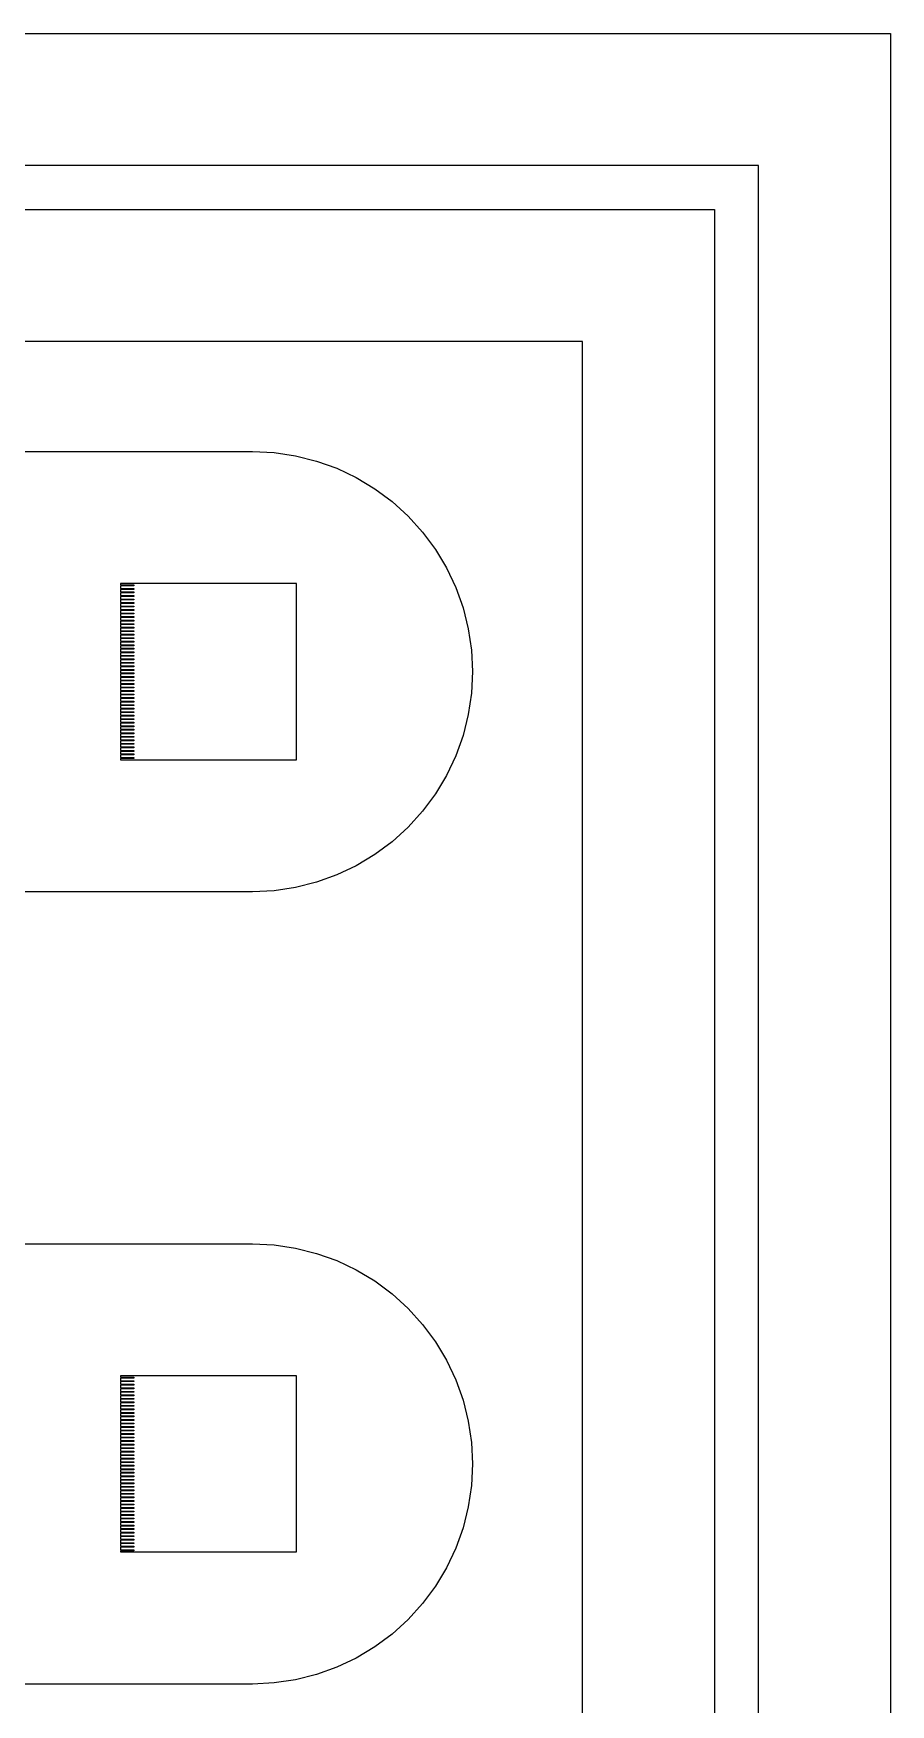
# Model space of a CAD drawing. Extents: x -16 to 132, y -40 to 113.
# Drawn here: x 103.29 to 113.25, y 57.03 to 76.44 of the extents above; entities that cross this region are included whole.
import ezdxf

# ---------------------------------------------------------------- set-up
doc = ezdxf.new("R2010")
doc.units = 0

msp = doc.modelspace()

# ---------------------------------------------------------------- linework, layer by layer
for p, q in [((-2.81215, 76.4393), (113.253, 76.4393)), ((113.253, 76.4393), (113.253, -2.81215)), ((111.719, 74.9054), (-1.27824, 74.9054)), ((111.719, -1.27824), (111.719, 74.9054)), ((-0.76694, 74.3941), (111.208, 74.3941)), ((111.208, 74.3941), (111.208, -0.76694)), ((109.674, 72.8602), (0.76694, 72.8602)), ((109.674, 0.76694), (109.674, 72.8602)), ((101.391, 71.582), (105.839, 71.582)), ((105.839, 71.582), (106.09, 71.5697)), ((106.09, 71.5697), (106.338, 71.5329)), ((106.338, 71.5329), (106.581, 71.4719)), ((106.581, 71.4719), (106.817, 71.3874)), ((106.817, 71.3874), (107.044, 71.2801)), ((107.044, 71.2801), (107.259, 71.1511)), ((107.259, 71.1511), (107.461, 71.0017)), ((107.461, 71.0017), (107.647, 70.8332)), ((107.647, 70.8332), (107.815, 70.6473)), ((107.815, 70.6473), (107.965, 70.4458)), ((107.965, 70.4458), (108.094, 70.2306)), ((108.094, 70.2306), (108.201, 70.0038)), ((106.35, 70.0481), (104.305, 70.0481)), ((104.305, 70.0481), (104.305, 70.0327)), ((104.305, 70.0327), (104.459, 70.0327)), ((104.459, 70.0225), (104.305, 70.0225)), ((104.305, 70.0225), (104.305, 69.9918)), ((104.305, 69.9918), (104.459, 69.9918)), ((104.459, 69.9816), (104.305, 69.9816)), ((104.305, 69.9816), (104.305, 69.9509)), ((104.305, 69.9509), (104.459, 69.9509)), ((104.459, 69.9407), (104.305, 69.9407)), ((104.305, 69.9407), (104.305, 69.91)), ((104.305, 69.91), (104.459, 69.91)), ((104.459, 69.8998), (104.305, 69.8998)), ((104.305, 69.8998), (104.305, 69.8691)), ((104.459, 70.0327), (104.459, 70.0225)), ((104.459, 69.9918), (104.459, 69.9816)), ((104.459, 69.9509), (104.459, 69.9407)), ((104.459, 69.91), (104.459, 69.8998)), ((106.35, 68.0029), (106.35, 70.0481)), ((108.201, 70.0038), (108.286, 69.7676)), ((104.305, 69.8691), (104.459, 69.8691)), ((104.459, 69.8589), (104.305, 69.8589)), ((104.305, 69.8589), (104.305, 69.8282)), ((104.305, 69.8282), (104.459, 69.8282)), ((104.459, 69.818), (104.305, 69.818)), ((104.305, 69.818), (104.305, 69.7873)), ((104.305, 69.7873), (104.459, 69.7873)), ((104.459, 69.7771), (104.305, 69.7771)), ((104.305, 69.7771), (104.305, 69.7464)), ((104.305, 69.7464), (104.459, 69.7464)), ((104.459, 69.7362), (104.305, 69.7362)), ((104.305, 69.7362), (104.305, 69.7055)), ((104.305, 69.7055), (104.459, 69.7055)), ((104.459, 69.6953), (104.305, 69.6953)), ((104.305, 69.6953), (104.305, 69.6646)), ((104.459, 69.8691), (104.459, 69.8589)), ((104.459, 69.8282), (104.459, 69.818)), ((104.459, 69.7873), (104.459, 69.7771)), ((104.459, 69.7464), (104.459, 69.7362)), ((104.459, 69.7055), (104.459, 69.6953)), ((108.286, 69.7676), (108.346, 69.5242)), ((104.305, 69.6646), (104.459, 69.6646)), ((104.459, 69.6544), (104.305, 69.6544)), ((104.305, 69.6544), (104.305, 69.6237)), ((104.305, 69.6237), (104.459, 69.6237)), ((104.459, 69.6135), (104.305, 69.6135)), ((104.305, 69.6135), (104.305, 69.5828)), ((104.305, 69.5828), (104.459, 69.5828)), ((104.459, 69.5726), (104.305, 69.5726)), ((104.305, 69.5726), (104.305, 69.5419)), ((104.305, 69.5419), (104.459, 69.5419)), ((104.459, 69.5317), (104.305, 69.5317)), ((104.305, 69.5317), (104.305, 69.501)), ((104.305, 69.501), (104.459, 69.501)), ((104.459, 69.6646), (104.459, 69.6544)), ((104.459, 69.6237), (104.459, 69.6135)), ((104.459, 69.5828), (104.459, 69.5726)), ((104.459, 69.5419), (104.459, 69.5317)), ((104.459, 69.501), (104.459, 69.4908)), ((108.346, 69.5242), (108.383, 69.2761)), ((104.459, 69.4908), (104.305, 69.4908)), ((104.305, 69.4908), (104.305, 69.4601)), ((104.305, 69.4601), (104.459, 69.4601)), ((104.459, 69.4499), (104.305, 69.4499)), ((104.305, 69.4499), (104.305, 69.4192)), ((104.305, 69.4192), (104.459, 69.4192)), ((104.459, 69.409), (104.305, 69.409)), ((104.305, 69.409), (104.305, 69.3783)), ((104.305, 69.3783), (104.459, 69.3783)), ((104.459, 69.3681), (104.305, 69.3681)), ((104.305, 69.3681), (104.305, 69.3374)), ((104.305, 69.3374), (104.459, 69.3374)), ((104.459, 69.3272), (104.305, 69.3272)), ((104.305, 69.3272), (104.305, 69.2965)), ((104.459, 69.4601), (104.459, 69.4499)), ((104.459, 69.4192), (104.459, 69.409)), ((104.459, 69.3783), (104.459, 69.3681)), ((104.459, 69.3374), (104.459, 69.3272)), ((104.305, 69.2965), (104.459, 69.2965)), ((104.459, 69.2862), (104.305, 69.2862)), ((104.305, 69.2862), (104.305, 69.2556)), ((104.305, 69.2556), (104.459, 69.2556)), ((104.459, 69.2453), (104.305, 69.2453)), ((104.305, 69.2453), (104.305, 69.2147)), ((104.305, 69.2147), (104.459, 69.2147)), ((104.459, 69.2044), (104.305, 69.2044)), ((104.305, 69.2044), (104.305, 69.1738)), ((104.305, 69.1738), (104.459, 69.1738)), ((104.459, 69.1635), (104.305, 69.1635)), ((104.305, 69.1635), (104.305, 69.1329)), ((104.305, 69.1329), (104.459, 69.1329)), ((104.459, 69.1226), (104.305, 69.1226)), ((104.305, 69.1226), (104.305, 69.0919)), ((104.459, 69.2965), (104.459, 69.2862)), ((104.459, 69.2556), (104.459, 69.2453)), ((104.459, 69.2147), (104.459, 69.2044)), ((104.459, 69.1738), (104.459, 69.1635)), ((104.459, 69.1329), (104.459, 69.1226)), ((108.383, 69.2761), (108.396, 69.0255)), ((104.305, 69.0919), (104.459, 69.0919)), ((104.459, 69.0817), (104.305, 69.0817)), ((104.305, 69.0817), (104.305, 69.0511)), ((104.305, 69.0511), (104.459, 69.0511)), ((104.459, 69.0408), (104.305, 69.0408)), ((104.305, 69.0408), (104.305, 69.0101)), ((104.305, 69.0101), (104.459, 69.0101)), ((104.459, 68.9999), (104.305, 68.9999)), ((104.305, 68.9999), (104.305, 68.9693)), ((104.305, 68.9693), (104.459, 68.9693)), ((104.459, 68.959), (104.305, 68.959)), ((104.305, 68.959), (104.305, 68.9284)), ((104.305, 68.9284), (104.459, 68.9284)), ((104.459, 68.9181), (104.305, 68.9181)), ((104.305, 68.9181), (104.305, 68.8875)), ((104.459, 69.0919), (104.459, 69.0817)), ((104.459, 69.0511), (104.459, 69.0408)), ((104.459, 69.0101), (104.459, 68.9999)), ((104.459, 68.9693), (104.459, 68.959)), ((104.459, 68.9284), (104.459, 68.9181)), ((108.396, 69.0255), (108.383, 68.7749)), ((104.305, 68.8875), (104.459, 68.8875)), ((104.459, 68.8772), (104.305, 68.8772)), ((104.305, 68.8772), (104.305, 68.8465)), ((104.305, 68.8465), (104.459, 68.8465)), ((104.459, 68.8363), (104.305, 68.8363)), ((104.305, 68.8363), (104.305, 68.8056)), ((104.305, 68.8056), (104.459, 68.8056)), ((104.459, 68.7954), (104.305, 68.7954)), ((104.305, 68.7954), (104.305, 68.7647)), ((104.305, 68.7647), (104.459, 68.7647)), ((104.459, 68.7545), (104.305, 68.7545)), ((104.305, 68.7545), (104.305, 68.7238)), ((104.305, 68.7238), (104.459, 68.7238)), ((104.459, 68.8875), (104.459, 68.8772)), ((104.459, 68.8465), (104.459, 68.8363)), ((104.459, 68.8056), (104.459, 68.7954)), ((104.459, 68.7647), (104.459, 68.7545)), ((104.459, 68.7238), (104.459, 68.7136)), ((108.383, 68.7749), (108.346, 68.5267)), ((104.459, 68.7136), (104.305, 68.7136)), ((104.305, 68.7136), (104.305, 68.6829)), ((104.305, 68.6829), (104.459, 68.6829)), ((104.459, 68.6727), (104.305, 68.6727)), ((104.305, 68.6727), (104.305, 68.642)), ((104.305, 68.642), (104.459, 68.642)), ((104.459, 68.6318), (104.305, 68.6318)), ((104.305, 68.6318), (104.305, 68.6011)), ((104.305, 68.6011), (104.459, 68.6011)), ((104.459, 68.5909), (104.305, 68.5909)), ((104.305, 68.5909), (104.305, 68.5602)), ((104.305, 68.5602), (104.459, 68.5602)), ((104.459, 68.55), (104.305, 68.55)), ((104.305, 68.55), (104.305, 68.5193)), ((104.459, 68.6829), (104.459, 68.6727)), ((104.459, 68.642), (104.459, 68.6318)), ((104.459, 68.6011), (104.459, 68.5909)), ((104.459, 68.5602), (104.459, 68.55)), ((108.346, 68.5267), (108.286, 68.2834)), ((104.305, 68.5193), (104.459, 68.5193)), ((104.459, 68.5091), (104.305, 68.5091)), ((104.305, 68.5091), (104.305, 68.4784)), ((104.305, 68.4784), (104.459, 68.4784)), ((104.459, 68.4682), (104.305, 68.4682)), ((104.305, 68.4682), (104.305, 68.4375)), ((104.305, 68.4375), (104.459, 68.4375)), ((104.459, 68.4273), (104.305, 68.4273)), ((104.305, 68.4273), (104.305, 68.3966)), ((104.305, 68.3966), (104.459, 68.3966)), ((104.459, 68.3864), (104.305, 68.3864)), ((104.305, 68.3864), (104.305, 68.3557)), ((104.305, 68.3557), (104.459, 68.3557)), ((104.459, 68.3455), (104.305, 68.3455)), ((104.305, 68.3455), (104.305, 68.3148)), ((104.459, 68.5193), (104.459, 68.5091)), ((104.459, 68.4784), (104.459, 68.4682)), ((104.459, 68.4375), (104.459, 68.4273)), ((104.459, 68.3966), (104.459, 68.3864)), ((104.459, 68.3557), (104.459, 68.3455)), ((104.305, 68.3148), (104.459, 68.3148)), ((104.459, 68.3046), (104.305, 68.3046)), ((104.305, 68.3046), (104.305, 68.2739)), ((104.305, 68.2739), (104.459, 68.2739)), ((104.459, 68.2637), (104.305, 68.2637)), ((104.305, 68.2637), (104.305, 68.233)), ((104.305, 68.233), (104.459, 68.233)), ((104.459, 68.2228), (104.305, 68.2228)), ((104.305, 68.2228), (104.305, 68.1921)), ((104.305, 68.1921), (104.459, 68.1921)), ((104.459, 68.1819), (104.305, 68.1819)), ((104.305, 68.1819), (104.305, 68.1512)), ((104.305, 68.1512), (104.459, 68.1512)), ((104.459, 68.141), (104.305, 68.141)), ((104.305, 68.141), (104.305, 68.1103)), ((104.459, 68.3148), (104.459, 68.3046)), ((104.459, 68.2739), (104.459, 68.2637)), ((104.459, 68.233), (104.459, 68.2228)), ((104.459, 68.1921), (104.459, 68.1819)), ((104.459, 68.1512), (104.459, 68.141)), ((108.286, 68.2834), (108.201, 68.0472)), ((104.305, 68.1103), (104.459, 68.1103)), ((104.459, 68.1), (104.305, 68.1)), ((104.305, 68.1), (104.305, 68.0694)), ((104.305, 68.0694), (104.459, 68.0694)), ((104.459, 68.0591), (104.305, 68.0591)), ((104.305, 68.0591), (104.305, 68.0285)), ((104.305, 68.0285), (104.459, 68.0285)), ((104.459, 68.0182), (104.305, 68.0182)), ((104.305, 68.0182), (104.305, 68.0029)), ((104.305, 68.0029), (106.35, 68.0029)), ((104.459, 68.1103), (104.459, 68.1)), ((104.459, 68.0694), (104.459, 68.0591)), ((104.459, 68.0285), (104.459, 68.0182)), ((108.201, 68.0472), (108.094, 67.8204)), ((108.094, 67.8204), (107.965, 67.6052)), ((107.965, 67.6052), (107.815, 67.4037)), ((107.815, 67.4037), (107.647, 67.2178)), ((107.647, 67.2178), (107.461, 67.0493)), ((107.461, 67.0493), (107.259, 66.8999)), ((107.259, 66.8999), (107.044, 66.7709)), ((106.817, 66.6636), (106.581, 66.5791)), ((107.044, 66.7709), (106.817, 66.6636)), ((105.839, 66.469), (101.391, 66.469)), ((106.09, 66.4813), (105.839, 66.469)), ((106.338, 66.5181), (106.09, 66.4813)), ((106.581, 66.5791), (106.338, 66.5181)), ((101.391, 62.3786), (105.839, 62.3786)), ((105.839, 62.3786), (106.09, 62.3663)), ((106.09, 62.3663), (106.338, 62.3295)), ((106.338, 62.3295), (106.581, 62.2685)), ((106.581, 62.2685), (106.817, 62.184)), ((106.817, 62.184), (107.044, 62.0767)), ((107.044, 62.0767), (107.259, 61.9477)), ((107.259, 61.9477), (107.461, 61.7983)), ((107.461, 61.7983), (107.647, 61.6298)), ((107.647, 61.6298), (107.815, 61.4439)), ((107.815, 61.4439), (107.965, 61.2424)), ((107.965, 61.2424), (108.094, 61.0272)), ((108.094, 61.0272), (108.201, 60.8004)), ((106.35, 60.8447), (104.305, 60.8447)), ((104.305, 60.8447), (104.305, 60.8293)), ((104.305, 60.8293), (104.459, 60.8293)), ((104.459, 60.8191), (104.305, 60.8191)), ((104.305, 60.8191), (104.305, 60.7884)), ((104.305, 60.7884), (104.459, 60.7884)), ((104.459, 60.7782), (104.305, 60.7782)), ((104.305, 60.7782), (104.305, 60.7475)), ((104.459, 60.8293), (104.459, 60.8191)), ((104.459, 60.7884), (104.459, 60.7782)), ((106.35, 58.7995), (106.35, 60.8447)), ((108.201, 60.8004), (108.286, 60.5642)), ((104.305, 60.7475), (104.459, 60.7475)), ((104.459, 60.7373), (104.305, 60.7373)), ((104.305, 60.7373), (104.305, 60.7066)), ((104.305, 60.7066), (104.459, 60.7066)), ((104.459, 60.6964), (104.305, 60.6964)), ((104.305, 60.6964), (104.305, 60.6657)), ((104.305, 60.6657), (104.459, 60.6657)), ((104.459, 60.6555), (104.305, 60.6555)), ((104.305, 60.6555), (104.305, 60.6248)), ((104.305, 60.6248), (104.459, 60.6248)), ((104.459, 60.6146), (104.305, 60.6146)), ((104.305, 60.6146), (104.305, 60.5839)), ((104.305, 60.5839), (104.459, 60.5839)), ((104.459, 60.5737), (104.305, 60.5737)), ((104.305, 60.5737), (104.305, 60.543)), ((104.459, 60.7475), (104.459, 60.7373)), ((104.459, 60.7066), (104.459, 60.6964)), ((104.459, 60.6657), (104.459, 60.6555)), ((104.459, 60.6248), (104.459, 60.6146)), ((104.459, 60.5839), (104.459, 60.5737)), ((104.305, 60.543), (104.459, 60.543)), ((104.459, 60.5328), (104.305, 60.5328)), ((104.305, 60.5328), (104.305, 60.5021)), ((104.305, 60.5021), (104.459, 60.5021)), ((104.459, 60.4919), (104.305, 60.4919)), ((104.305, 60.4919), (104.305, 60.4612)), ((104.305, 60.4612), (104.459, 60.4612)), ((104.459, 60.451), (104.305, 60.451)), ((104.305, 60.451), (104.305, 60.4203)), ((104.305, 60.4203), (104.459, 60.4203)), ((104.459, 60.4101), (104.305, 60.4101)), ((104.305, 60.4101), (104.305, 60.3794)), ((104.305, 60.3794), (104.459, 60.3794)), ((104.459, 60.543), (104.459, 60.5328)), ((104.459, 60.5021), (104.459, 60.4919)), ((104.459, 60.4612), (104.459, 60.451)), ((104.459, 60.4203), (104.459, 60.4101)), ((104.459, 60.3794), (104.459, 60.3692)), ((108.286, 60.5642), (108.346, 60.3208)), ((104.459, 60.3692), (104.305, 60.3692)), ((104.305, 60.3692), (104.305, 60.3385)), ((104.305, 60.3385), (104.459, 60.3385)), ((104.459, 60.3283), (104.305, 60.3283)), ((104.305, 60.3283), (104.305, 60.2976)), ((104.305, 60.2976), (104.459, 60.2976)), ((104.459, 60.2874), (104.305, 60.2874)), ((104.305, 60.2874), (104.305, 60.2567)), ((104.305, 60.2567), (104.459, 60.2567)), ((104.459, 60.2465), (104.305, 60.2465)), ((104.305, 60.2465), (104.305, 60.2158)), ((104.305, 60.2158), (104.459, 60.2158)), ((104.459, 60.2056), (104.305, 60.2056)), ((104.305, 60.2056), (104.305, 60.1749)), ((104.459, 60.3385), (104.459, 60.3283)), ((104.459, 60.2976), (104.459, 60.2874)), ((104.459, 60.2567), (104.459, 60.2465)), ((104.459, 60.2158), (104.459, 60.2056)), ((108.346, 60.3208), (108.383, 60.0727)), ((104.305, 60.1749), (104.459, 60.1749)), ((104.459, 60.1647), (104.305, 60.1647)), ((104.305, 60.1647), (104.305, 60.134)), ((104.305, 60.134), (104.459, 60.134)), ((104.459, 60.1238), (104.305, 60.1238)), ((104.305, 60.1238), (104.305, 60.0931)), ((104.305, 60.0931), (104.459, 60.0931)), ((104.459, 60.0828), (104.305, 60.0828)), ((104.305, 60.0828), (104.305, 60.0522)), ((104.305, 60.0522), (104.459, 60.0522)), ((104.459, 60.0419), (104.305, 60.0419)), ((104.305, 60.0419), (104.305, 60.0113)), ((104.305, 60.0113), (104.459, 60.0113)), ((104.459, 60.001), (104.305, 60.001)), ((104.305, 60.001), (104.305, 59.9704)), ((104.459, 60.1749), (104.459, 60.1647)), ((104.459, 60.134), (104.459, 60.1238)), ((104.459, 60.0931), (104.459, 60.0828)), ((104.459, 60.0522), (104.459, 60.0419)), ((104.459, 60.0113), (104.459, 60.001)), ((108.383, 60.0727), (108.396, 59.8221)), ((104.305, 59.9704), (104.459, 59.9704)), ((104.459, 59.9601), (104.305, 59.9601)), ((104.305, 59.9601), (104.305, 59.9295)), ((104.305, 59.9295), (104.459, 59.9295)), ((104.459, 59.9192), (104.305, 59.9192)), ((104.305, 59.9192), (104.305, 59.8885)), ((104.305, 59.8885), (104.459, 59.8885)), ((104.459, 59.8783), (104.305, 59.8783)), ((104.305, 59.8783), (104.305, 59.8477)), ((104.305, 59.8477), (104.459, 59.8477)), ((104.459, 59.8374), (104.305, 59.8374)), ((104.305, 59.8374), (104.305, 59.8067)), ((104.305, 59.8067), (104.459, 59.8067)), ((104.459, 59.7965), (104.305, 59.7965)), ((104.305, 59.7965), (104.305, 59.7659)), ((104.459, 59.9704), (104.459, 59.9601)), ((104.459, 59.9295), (104.459, 59.9192)), ((104.459, 59.8885), (104.459, 59.8783)), ((104.459, 59.8477), (104.459, 59.8374)), ((104.459, 59.8067), (104.459, 59.7965)), ((108.396, 59.8221), (108.383, 59.5715)), ((104.305, 59.7659), (104.459, 59.7659)), ((104.459, 59.7556), (104.305, 59.7556)), ((104.305, 59.7556), (104.305, 59.725)), ((104.305, 59.725), (104.459, 59.725)), ((104.459, 59.7147), (104.305, 59.7147)), ((104.305, 59.7147), (104.305, 59.6841)), ((104.305, 59.6841), (104.459, 59.6841)), ((104.459, 59.6738), (104.305, 59.6738)), ((104.305, 59.6738), (104.305, 59.6431)), ((104.305, 59.6431), (104.459, 59.6431)), ((104.459, 59.6329), (104.305, 59.6329)), ((104.305, 59.6329), (104.305, 59.6022)), ((104.305, 59.6022), (104.459, 59.6022)), ((104.459, 59.7659), (104.459, 59.7556)), ((104.459, 59.725), (104.459, 59.7147)), ((104.459, 59.6841), (104.459, 59.6738)), ((104.459, 59.6431), (104.459, 59.6329)), ((104.459, 59.6022), (104.459, 59.592)), ((104.459, 59.592), (104.305, 59.592)), ((104.305, 59.592), (104.305, 59.5613)), ((104.305, 59.5613), (104.459, 59.5613)), ((104.459, 59.5511), (104.305, 59.5511)), ((104.305, 59.5511), (104.305, 59.5204)), ((104.305, 59.5204), (104.459, 59.5204)), ((104.459, 59.5102), (104.305, 59.5102)), ((104.305, 59.5102), (104.305, 59.4795)), ((104.305, 59.4795), (104.459, 59.4795)), ((104.459, 59.4693), (104.305, 59.4693)), ((104.305, 59.4693), (104.305, 59.4386)), ((104.305, 59.4386), (104.459, 59.4386)), ((104.459, 59.4284), (104.305, 59.4284)), ((104.305, 59.4284), (104.305, 59.3977)), ((104.459, 59.5613), (104.459, 59.5511)), ((104.459, 59.5204), (104.459, 59.5102)), ((104.459, 59.4795), (104.459, 59.4693)), ((104.459, 59.4386), (104.459, 59.4284)), ((108.383, 59.5715), (108.346, 59.3233)), ((104.305, 59.3977), (104.459, 59.3977)), ((104.459, 59.3875), (104.305, 59.3875)), ((104.305, 59.3875), (104.305, 59.3568)), ((104.305, 59.3568), (104.459, 59.3568)), ((104.459, 59.3466), (104.305, 59.3466)), ((104.305, 59.3466), (104.305, 59.3159)), ((104.305, 59.3159), (104.459, 59.3159)), ((104.459, 59.3057), (104.305, 59.3057)), ((104.305, 59.3057), (104.305, 59.275)), ((104.305, 59.275), (104.459, 59.275)), ((104.459, 59.2648), (104.305, 59.2648)), ((104.305, 59.2648), (104.305, 59.2341)), ((104.305, 59.2341), (104.459, 59.2341)), ((104.459, 59.2239), (104.305, 59.2239)), ((104.305, 59.2239), (104.305, 59.1932)), ((104.459, 59.3977), (104.459, 59.3875)), ((104.459, 59.3568), (104.459, 59.3466)), ((104.459, 59.3159), (104.459, 59.3057)), ((104.459, 59.275), (104.459, 59.2648)), ((104.459, 59.2341), (104.459, 59.2239)), ((108.346, 59.3233), (108.286, 59.08)), ((104.305, 59.1932), (104.459, 59.1932)), ((104.459, 59.183), (104.305, 59.183)), ((104.305, 59.183), (104.305, 59.1523)), ((104.305, 59.1523), (104.459, 59.1523)), ((104.459, 59.1421), (104.305, 59.1421)), ((104.305, 59.1421), (104.305, 59.1114)), ((104.305, 59.1114), (104.459, 59.1114)), ((104.459, 59.1012), (104.305, 59.1012)), ((104.305, 59.1012), (104.305, 59.0705)), ((104.305, 59.0705), (104.459, 59.0705)), ((104.459, 59.0603), (104.305, 59.0603)), ((104.305, 59.0603), (104.305, 59.0296)), ((104.305, 59.0296), (104.459, 59.0296)), ((104.459, 59.0194), (104.305, 59.0194)), ((104.305, 59.0194), (104.305, 58.9887)), ((104.459, 59.1932), (104.459, 59.183)), ((104.459, 59.1523), (104.459, 59.1421)), ((104.459, 59.1114), (104.459, 59.1012)), ((104.459, 59.0705), (104.459, 59.0603)), ((104.459, 59.0296), (104.459, 59.0194)), ((108.286, 59.08), (108.201, 58.8438)), ((104.305, 58.9887), (104.459, 58.9887)), ((104.459, 58.9785), (104.305, 58.9785)), ((104.305, 58.9785), (104.305, 58.9478)), ((104.305, 58.9478), (104.459, 58.9478)), ((104.459, 58.9375), (104.305, 58.9375)), ((104.305, 58.9375), (104.305, 58.9069)), ((104.305, 58.9069), (104.459, 58.9069)), ((104.459, 58.8966), (104.305, 58.8966)), ((104.305, 58.8966), (104.305, 58.866)), ((104.305, 58.866), (104.459, 58.866)), ((104.459, 58.8557), (104.305, 58.8557)), ((104.305, 58.8557), (104.305, 58.8251)), ((104.305, 58.8251), (104.459, 58.8251)), ((104.459, 58.9887), (104.459, 58.9785)), ((104.459, 58.9478), (104.459, 58.9375)), ((104.459, 58.9069), (104.459, 58.8966)), ((104.459, 58.866), (104.459, 58.8557)), ((104.459, 58.8251), (104.459, 58.8148)), ((108.201, 58.8438), (108.094, 58.617)), ((104.459, 58.8148), (104.305, 58.8148)), ((104.305, 58.8148), (104.305, 58.7995)), ((104.305, 58.7995), (106.35, 58.7995)), ((108.094, 58.617), (107.965, 58.4018)), ((107.965, 58.4018), (107.815, 58.2003)), ((107.815, 58.2003), (107.647, 58.0144)), ((107.647, 58.0144), (107.461, 57.8459)), ((107.259, 57.6965), (107.044, 57.5675)), ((107.461, 57.8459), (107.259, 57.6965)), ((106.817, 57.4602), (106.581, 57.3757)), ((107.044, 57.5675), (106.817, 57.4602)), ((106.09, 57.2779), (105.839, 57.2656)), ((106.338, 57.3147), (106.09, 57.2779)), ((106.581, 57.3757), (106.338, 57.3147)), ((105.839, 57.2656), (101.391, 57.2656))]:
    msp.add_line(p, q)

doc.saveas('drawing.dxf')
